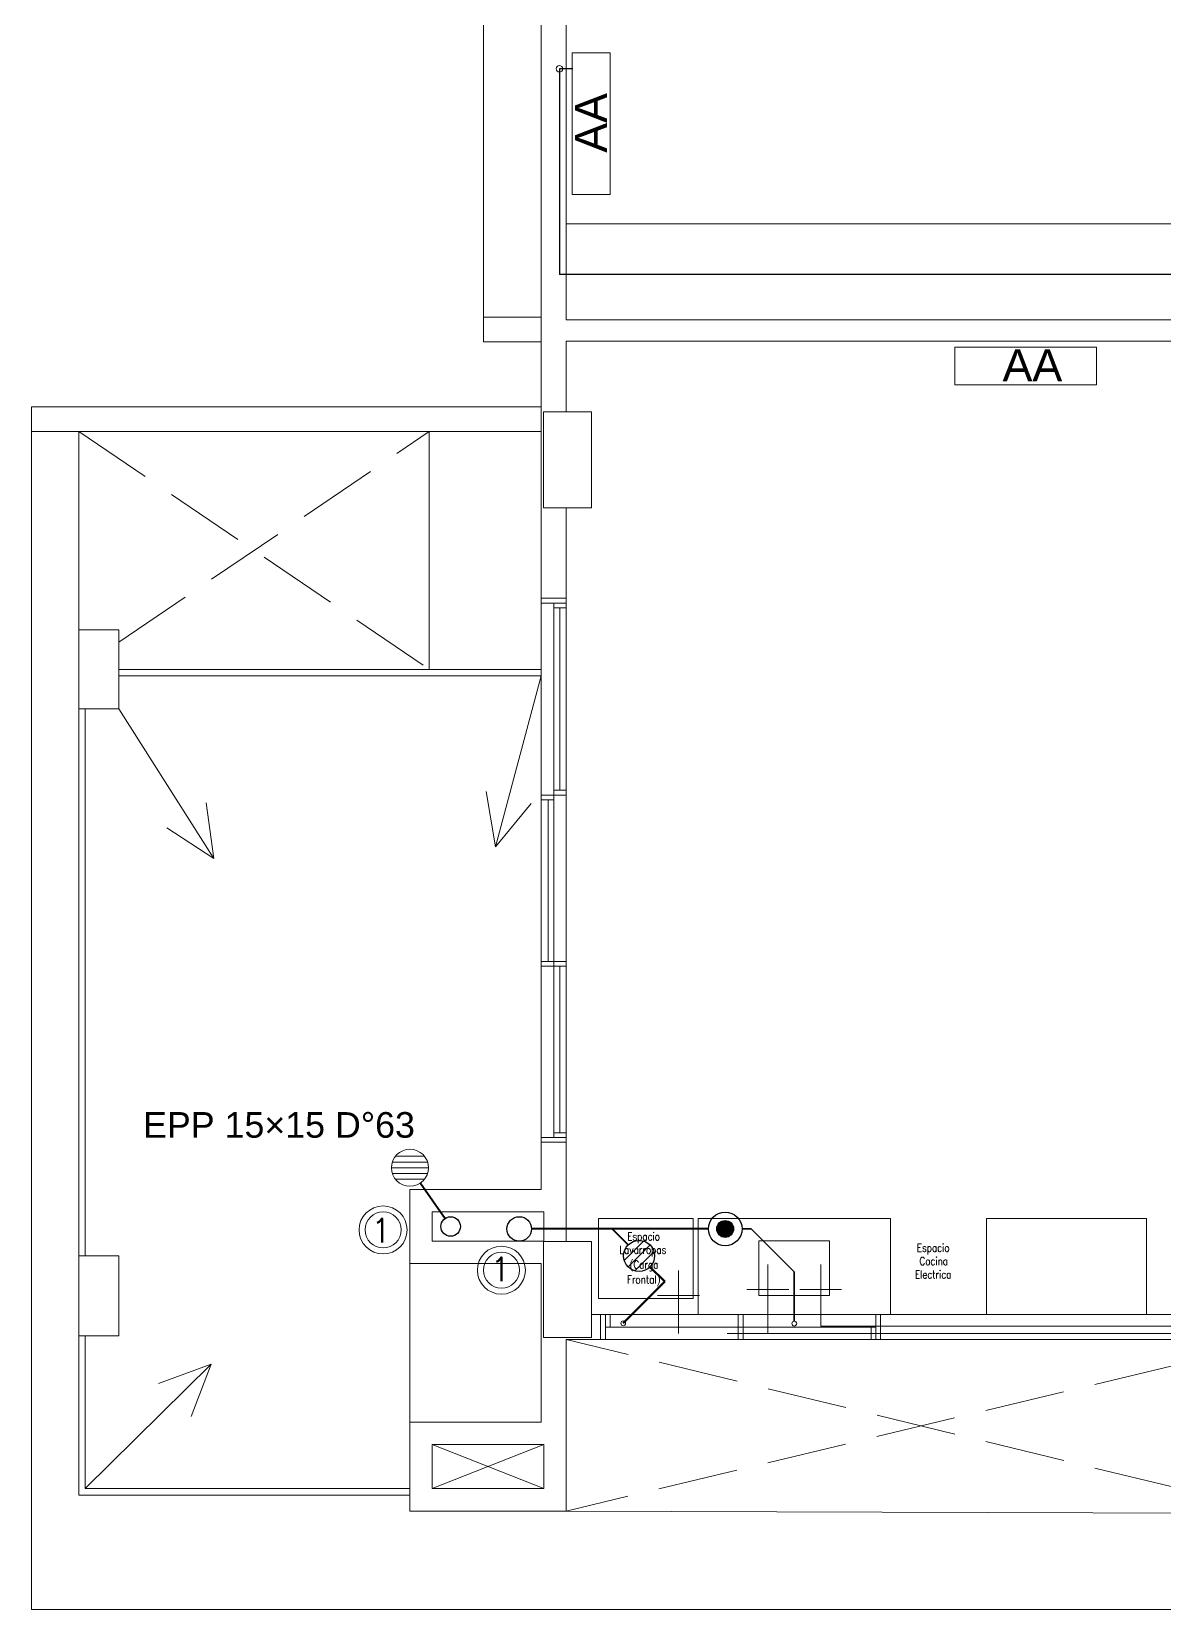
# Model space of a CAD drawing. Header units: millimetres. Extents: x 539 to 842, y -453 to -96.
# Drawn here: x 733.61 to 740.69, y -297.66 to -287.8 of the extents above; entities that cross this region are included whole.
import ezdxf

# ---------------------------------------------------------------- set-up
doc = ezdxf.new("R2010")
doc.units = ezdxf.units.MM
doc.header["$LTSCALE"] = 0.1
for name, pattern in [('ACAD_ISO02W100', [15, 12, -3]), ('CONTINUA', [0]), ('DASHED', [0.7, 0.5, -0.2])]:
    doc.linetypes.add(name, pattern=pattern)
doc.layers.get('0').update_dxf_attribs({"lineweight": 5})
for name, color, linetype, lineweight in [('00-Agua Caliente', 1, 'Continuous', 20), ('00-Agua Fria', 5, 'ACAD_ISO02W100', 20), ('A-Texto Pluvial', 7, 'Continuous', 20), ('Arq-Equipamiento', 250, 'Continuous', 5)]:
    doc.layers.add(name, color=color, linetype=linetype, lineweight=lineweight)
for name, color, linetype in [('00-Pluvial', 40, 'Continuous'), ('00-Secundario', 24, 'Continuous'), ('00-Ventilacion', 3, 'Continuous'), ('Textos', 7, 'Continuous')]:
    doc.layers.add(name, color=color, linetype=linetype)
doc.layers.add('00-Primario', color=7, linetype='Continuous', true_color=0xff2400)
doc.styles.add('Arial', font='arial.ttf', dxfattribs={"height": 0.245883})
doc.styles.add('Romans', font='romans.shx')
doc.styles.add('Romans 1.50', font='romans.shx', dxfattribs={"width": 0.8, "height": 0.15})
doc.styles.get("Standard").update_dxf_attribs({"font": 'arial.ttf'})

# ---------------------------------------------------------------- blocks, each defined once
blk = doc.blocks.new('2-2P F')
at = {"color": 8, "lineweight": 18}
for p, q in [((736.4319, -285.2048), (736.4319, -289.5882)), ((736.7939, -287.4598), (736.7939, -291.8855)), ((736.9499, -289.606), (736.9499, -287.4598)), ((740.8292, -289.006), (736.9499, -289.006)), ((736.7939, -289.5882), (736.4319, -289.5882)), ((736.4319, -289.5882), (736.4319, -289.7432)), ((740.8292, -289.606), (736.9499, -289.606)), ((736.4319, -289.7432), (736.7939, -289.7432)), ((736.9499, -290.1793), (736.9499, -289.738)), ((736.9499, -289.738), (740.7992, -289.738)), ((733.6092, -290.1479), (736.7939, -290.1479)), ((733.6092, -290.3029), (733.6092, -290.1479)), ((736.8089, -290.1793), (736.8077, -290.1793)), ((736.8077, -290.1793), (736.8077, -290.7793)), ((736.8077, -290.7793), (736.8077, -290.1793)), ((736.8077, -290.1793), (736.9499, -290.1793)), ((736.9339, -290.1793), (736.8089, -290.1793)), ((736.9349, -290.1793), (736.9339, -290.1793)), ((736.9474, -290.1793), (736.9349, -290.1793)), ((736.9484, -290.1793), (736.9474, -290.1793)), ((736.9499, -290.1793), (736.9484, -290.1793)), ((737.1077, -290.1793), (736.9499, -290.1793)), ((737.1077, -290.7793), (737.1077, -290.1793)), ((736.7939, -290.3029), (733.6092, -290.3029)), ((733.6092, -297.6647), (733.6092, -290.3029)), ((733.9044, -291.5421), (733.9044, -290.3029)), ((736.0939, -291.7896), (736.0939, -290.3029)), ((736.8077, -290.7793), (736.8089, -290.7793)), ((736.9499, -290.7793), (736.8077, -290.7793)), ((736.8089, -290.7793), (736.9339, -290.7793)), ((736.9339, -290.7793), (736.9349, -290.7793)), ((736.9349, -290.7793), (736.9474, -290.7793)), ((736.9474, -290.7793), (736.9484, -290.7793)), ((736.9484, -290.7793), (736.9499, -290.7793)), ((736.9499, -290.7793), (737.1077, -290.7793)), ((736.9499, -291.8855), (736.9499, -290.7793)), ((736.7939, -291.3754), (736.7939, -291.3454)), ((736.7939, -291.3454), (736.9499, -291.3454)), ((736.9499, -291.3754), (736.7939, -291.3754)), ((736.7939, -291.3754), (736.7939, -292.5754)), ((736.8719, -291.4054), (736.8719, -291.3754)), ((736.8719, -291.3754), (736.9499, -291.3754)), ((736.9499, -291.3454), (736.9499, -291.3754)), ((736.9499, -291.3754), (736.9499, -291.4054)), ((736.9499, -291.4054), (736.8719, -291.4054)), ((736.8719, -291.4054), (736.8719, -292.5454)), ((736.8929, -291.4054), (736.9085, -291.4054)), ((736.9085, -291.4054), (736.9085, -292.5454)), ((736.9499, -292.5454), (736.9499, -291.4054)), ((734.1544, -291.5421), (733.9044, -291.5421)), ((733.9044, -291.5421), (733.9044, -292.0371)), ((734.1544, -292.0371), (734.1544, -291.5421)), ((734.1544, -291.7896), (736.7939, -291.7896)), ((734.1544, -291.8296), (736.7939, -291.8296)), ((733.9044, -292.0371), (734.1544, -292.0371)), ((733.9044, -295.4547), (733.9044, -292.0371)), ((733.9444, -295.4547), (733.9444, -292.0371)), ((736.7939, -292.6054), (736.7939, -292.5754)), ((736.7939, -292.5754), (736.8719, -292.5754)), ((736.8719, -292.5754), (736.8719, -292.5454)), ((736.8719, -292.5454), (736.9499, -292.5454)), ((736.8719, -292.5754), (736.8719, -292.6054)), ((736.9499, -292.5754), (736.8719, -292.5754)), ((736.9085, -292.5454), (736.8929, -292.5454)), ((736.9499, -292.5454), (736.9499, -292.5754)), ((736.9499, -293.6154), (736.9499, -292.5754)), ((736.8719, -292.6054), (736.7939, -292.6054)), ((736.7939, -292.6054), (736.7939, -293.6154)), ((736.8364, -293.6154), (736.8364, -292.6054)), ((736.8364, -292.6054), (736.852, -292.6054)), ((736.8719, -293.6154), (736.8719, -292.6054)), ((736.7939, -293.6454), (736.7939, -293.6154)), ((736.7939, -293.6154), (736.8719, -293.6154)), ((736.8719, -293.6454), (736.7939, -293.6454)), ((736.7939, -293.6454), (736.7939, -294.7154)), ((736.852, -293.6154), (736.8364, -293.6154)), ((736.8719, -293.6154), (736.8719, -293.6454)), ((736.8719, -293.6454), (736.8719, -293.6154)), ((736.8719, -293.6154), (736.9499, -293.6154)), ((736.9499, -293.6454), (736.8719, -293.6454)), ((736.8719, -293.6454), (736.8719, -294.6854)), ((736.9089, -294.6854), (736.9089, -293.6454)), ((736.9089, -293.6454), (736.9237, -293.6454)), ((736.9499, -293.6154), (736.9499, -293.6454)), ((736.9499, -294.6854), (736.9499, -293.6454)), ((736.7939, -294.7454), (736.7939, -294.7154)), ((736.7939, -294.7154), (736.9499, -294.7154)), ((736.7939, -294.7454), (736.7939, -295.0399)), ((736.9499, -294.7454), (736.7939, -294.7454)), ((736.8719, -294.7154), (736.8719, -294.6854)), ((736.8719, -294.6854), (736.9499, -294.6854)), ((736.9499, -294.7154), (736.8719, -294.7154)), ((736.9237, -294.6854), (736.9089, -294.6854)), ((736.9484, -295.3645), (736.9484, -294.7454)), ((736.9499, -294.6854), (736.9499, -294.7154)), ((736.9499, -294.7154), (736.9499, -294.7454)), ((735.9729, -295.0399), (736.7939, -295.0399)), ((735.9729, -295.5031), (735.9729, -295.0399)), ((736.8089, -295.1799), (736.1129, -295.1799)), ((736.1129, -295.1799), (736.1129, -295.3631)), ((736.8089, -295.3631), (736.8089, -295.1799)), ((737.7732, -295.8221), (737.7732, -295.2219)), ((737.7732, -295.2219), (738.9744, -295.222)), ((738.9744, -295.222), (738.9744, -295.8221)), ((739.5744, -295.8221), (739.5744, -295.222)), ((739.5744, -295.222), (740.5744, -295.2221)), ((740.5744, -295.2221), (740.5744, -295.8221)), ((735.9729, -295.3481), (735.9729, -295.5031)), ((736.1129, -295.3631), (736.8089, -295.3631)), ((736.8089, -295.3645), (736.8077, -295.3645)), ((736.8077, -295.3645), (736.8077, -295.4881)), ((736.9339, -295.3645), (736.8089, -295.3645)), ((736.8089, -295.3645), (736.9499, -295.3645)), ((736.9349, -295.3645), (736.9339, -295.3645)), ((736.9474, -295.3645), (736.9349, -295.3645)), ((736.9484, -295.3645), (736.9474, -295.3645)), ((736.9499, -295.3645), (736.9484, -295.3645)), ((737.1077, -295.3645), (736.9499, -295.3645)), ((737.1077, -295.8221), (737.1077, -295.3645)), ((738.1538, -295.362), (738.1538, -295.702)), ((738.5938, -295.362), (738.1538, -295.362)), ((738.5938, -295.702), (738.5938, -295.362)), ((734.1544, -295.4547), (733.9044, -295.4547)), ((733.9044, -295.4547), (733.9044, -295.9547)), ((734.1544, -295.9547), (734.1544, -295.4547)), ((735.9729, -295.5031), (736.7939, -295.5031)), ((735.9729, -295.5031), (735.9729, -296.4947)), ((736.7939, -295.5031), (736.7939, -296.4947)), ((736.8077, -295.4881), (736.8077, -295.9001)), ((736.8077, -295.9645), (736.8077, -295.4881)), ((738.1538, -295.702), (738.5938, -295.702)), ((737.1077, -295.8236), (737.1077, -295.8221)), ((737.1639, -295.8221), (737.1077, -295.8221)), ((737.1077, -295.8221), (737.1077, -295.9645)), ((737.1077, -295.8246), (737.1077, -295.8236)), ((737.1077, -295.8371), (737.1077, -295.8246)), ((737.1639, -295.8221), (737.1939, -295.8221)), ((737.1639, -295.9781), (737.1639, -295.8221)), ((737.1939, -295.8221), (737.1939, -295.9781)), ((737.1939, -295.8221), (737.2239, -295.8221)), ((737.1939, -295.9001), (737.1939, -295.8221)), ((737.2239, -295.8221), (738.0239, -295.8221)), ((737.2239, -295.8421), (737.2239, -295.8221)), ((737.2239, -295.8221), (737.2239, -295.9001)), ((738.0239, -295.8221), (738.0239, -295.8421)), ((738.0239, -295.8221), (738.0539, -295.8221)), ((738.0239, -295.9001), (738.0239, -295.8221)), ((738.8839, -295.8221), (738.0539, -295.8221)), ((738.0539, -295.8221), (738.0539, -295.9001)), ((738.8839, -295.8221), (738.9139, -295.8221)), ((738.8839, -295.9781), (738.8839, -295.8221)), ((741.4739, -295.8221), (738.9139, -295.8221)), ((738.9139, -295.8221), (738.9139, -295.9781)), ((736.8077, -295.9001), (736.8077, -295.9645)), ((737.1077, -295.8381), (737.1077, -295.8371)), ((737.1077, -295.9631), (737.1077, -295.8381)), ((737.2239, -295.9001), (737.1939, -295.9001)), ((737.2239, -295.9001), (738.0239, -295.9001)), ((738.0239, -295.9001), (738.0539, -295.9001)), ((738.0239, -295.9781), (738.0239, -295.9001)), ((738.0539, -295.9001), (738.0239, -295.9001)), ((738.0539, -295.9001), (738.8539, -295.9001)), ((738.0539, -295.9201), (738.0539, -295.9001)), ((738.0539, -295.9001), (738.0539, -295.9781)), ((738.8539, -295.9001), (738.8539, -295.9201)), ((738.8539, -295.9001), (738.8839, -295.9001)), ((738.8539, -295.9781), (738.8539, -295.9001)), ((738.8839, -295.9001), (738.8839, -295.9781)), ((733.9044, -295.9547), (734.1544, -295.9547)), ((733.9044, -296.9497), (733.9044, -295.9547)), ((733.9444, -296.9097), (733.9444, -295.9547)), ((736.8077, -295.9645), (736.8089, -295.9645)), ((737.1077, -295.9645), (736.8077, -295.9645)), ((736.8089, -295.9645), (736.9339, -295.9645)), ((736.9339, -295.9645), (736.9484, -295.9645)), ((736.9484, -295.9645), (736.9489, -295.9645)), ((736.9489, -295.9645), (737.1077, -295.9645)), ((736.9489, -295.9781), (737.1639, -295.9781)), ((736.9489, -297.0497), (736.9489, -295.9781)), ((737.1077, -295.9645), (737.1077, -295.9631)), ((737.1939, -295.9781), (737.1639, -295.9781)), ((737.1939, -295.9781), (738.0239, -295.9781)), ((738.0539, -295.9781), (738.0239, -295.9781)), ((738.0539, -295.9781), (738.8539, -295.9781)), ((738.8839, -295.9781), (738.8539, -295.9781)), ((738.9139, -295.9781), (738.8839, -295.9781)), ((738.9139, -295.9781), (741.4179, -295.9781)), ((735.9729, -296.4947), (735.9729, -297.0497)), ((736.7939, -296.4947), (735.9729, -296.4947)), ((736.1129, -296.9097), (736.1129, -296.6347)), ((736.1129, -296.6347), (736.8089, -296.6347)), ((736.1129, -296.6347), (736.8089, -296.9097)), ((736.1129, -296.9097), (736.8089, -296.6347)), ((736.8089, -296.6347), (736.8089, -296.9097)), ((735.9729, -296.9097), (733.9444, -296.9097)), ((736.8089, -296.9097), (736.1129, -296.9097)), ((735.9729, -296.9497), (733.9044, -296.9497)), ((735.9729, -297.0497), (736.9489, -297.0497)), ((736.9489, -297.0497), (741.4179, -297.0647)), ((745.4371, -297.6647), (733.6092, -297.6647))]:
    blk.add_line(p, q, dxfattribs=at)
at = {"color": 8, "linetype": 'DASHED', "lineweight": 18, "ltscale": 10}
for p, q in [((733.9044, -290.3029), (736.0939, -291.7896)), ((734.1544, -291.6199), (736.0939, -290.3029)), ((741.4179, -295.9781), (736.9489, -297.0497)), ((741.4179, -297.0647), (736.9489, -295.9781))]:
    blk.add_line(p, q, dxfattribs=at)
at = {"color": 8, "lineweight": 18}
blk.add_lwpolyline([(737.7421, -295.2219), (737.1521, -295.2219), (737.1521, -295.7219), (737.7421, -295.7219)], close=True, dxfattribs=at)
at = {"layer": 'Arq-Equipamiento', "color": 8, "linetype": 'CONTINUA', "lineweight": 18}
for points in [[(737.2231, -287.9361), (736.9875, -287.9361), (736.9875, -288.8212), (737.2231, -288.8212)], [(740.2616, -289.7757), (739.3765, -289.7757), (739.3765, -290.0112), (740.2616, -290.0112)]]:
    blk.add_lwpolyline(points, close=True, dxfattribs=at)
at = {"color": 8, "lineweight": 18, "style": 'Romans 1.50', "width": 0.8}
for s, p in [('Espacio', (737.331, -295.3586)), ('Lavarropas', (737.2815, -295.4419)), ('Espacio', (739.1403, -295.4291)), ('(Carga', (737.3453, -295.5348)), ('Cocina', (739.1565, -295.5125)), ('Frontal)', (737.3291, -295.6276)), ('Electrica', (739.1279, -295.5958))]:
    blk.add_text(s, height=0.05, dxfattribs=at).set_placement(p)
at = {"color": 8, "lineweight": 18, "insert": (737.0034, -288.5607), "char_height": 0.2, "attachment_point": 1, "rotation": 90}
blk.add_mtext_dynamic_manual_height_columns('AA', width=1, gutter_width=12.5, heights=[0], dxfattribs=at)
at = {"color": 8, "lineweight": 18, "insert": (740.0482, -289.7888), "char_height": 0.2, "attachment_point": 3}
blk.add_mtext_dynamic_manual_height_columns('AA', width=1, gutter_width=12.5, heights=[0], dxfattribs=at)

msp = doc.modelspace()

# ---------------------------------------------------------------- hatches: boundary and pattern name
at = {"layer": '00-Primario', "lineweight": 100}
msp.add_hatch(color=256, dxfattribs=at).paths.add_polyline_path([(737.8899, -295.2866, -1), (737.9952, -295.2866, -1)])

# ---------------------------------------------------------------- linework, layer by layer
at = {"layer": '00-Agua Caliente', "color": 1, "linetype": 'Continuous', "lineweight": 20}
for p, q in [((738.5394, -295.8933), (738.5394, -295.5089)), ((738.6702, -295.6644), (738.4085, -295.6644))]:
    msp.add_line(p, q, dxfattribs=at)
at = {"layer": '00-Agua Caliente', "linetype": 'CONTINUA'}
msp.add_lwpolyline([(742.5785, -291.9554), (742.5785, -293.5561), (741.5135, -293.5561), (741.5135, -295.8933), (738.5394, -295.8933)], dxfattribs=at)
at = {"layer": '00-Agua Fria', "color": 5, "linetype": 'Continuous', "lineweight": 20}
for p, q in [((738.2087, -295.9411), (738.2087, -295.5089)), ((737.6503, -295.9411), (737.6503, -295.547)), ((737.7812, -295.7025), (737.5195, -295.7025)), ((738.3396, -295.6644), (738.0778, -295.6644))]:
    msp.add_line(p, q, dxfattribs=at)
at = {"layer": '00-Agua Fria', "ltscale": 3}
msp.add_lwpolyline([(742.6188, -291.9812), (742.6188, -293.5916), (741.5552, -293.5916), (741.5552, -295.9411), (737.6503, -295.9411)], dxfattribs=at)
at = {"layer": '00-Pluvial', "lineweight": 20}
for p, q in [((736.7939, -291.8296), (736.5083, -292.8993)), ((734.1544, -292.0371), (734.7474, -292.9721)), ((736.5083, -292.8993), (736.4497, -292.5533)), ((734.7474, -292.9721), (734.6995, -292.6244)), ((736.5083, -292.8993), (736.7314, -292.6285)), ((734.7474, -292.9721), (734.4533, -292.7806)), ((733.9444, -296.9097), (734.7317, -296.1313)), ((734.7317, -296.1313), (734.4023, -296.2521)), ((734.7317, -296.1313), (734.6073, -296.4594))]:
    msp.add_line(p, q, dxfattribs=at)
at = {"layer": '00-Pluvial', "lineweight": 13}
for p, q in [((735.8819, -294.8324), (736.0639, -294.8324)), ((735.8568, -294.9044), (736.0889, -294.9044)), ((735.8626, -294.8684), (736.0832, -294.8684)), ((735.8626, -294.9404), (736.0832, -294.9404)), ((735.8819, -294.9764), (736.0639, -294.9764))]:
    msp.add_line(p, q, dxfattribs=at)
at = {"layer": '00-Pluvial', "lineweight": 40}
msp.add_lwpolyline([(736.039, -294.9997), (736.1924, -295.2212)], dxfattribs=at)
at = {"layer": '00-Pluvial', "lineweight": 20}
for centre, radius in [((735.9729, -294.9044), 0.116), ((735.8054, -295.293), 0.15), ((735.8054, -295.293), 0.1127)]:
    msp.add_circle(centre, radius, dxfattribs=at)
at = {"layer": '00-Pluvial', "lineweight": 30}
msp.add_circle((736.2273, -295.2715), 0.0612, dxfattribs=at)
at = {"layer": '00-Primario', "lineweight": 40}
for points in [[(737.8375, -295.2866), (736.7325, -295.2866)], [(737.3364, -295.3867), (737.2364, -295.2866)]]:
    msp.add_lwpolyline(points, dxfattribs=at)
at = {"layer": '00-Primario', "lineweight": 35}
for points in [[(738.0476, -295.2866), (738.1049, -295.2866)], [(738.1049, -295.2866), (738.3741, -295.5558)], [(738.3741, -295.8633), (738.3741, -295.5558)]]:
    msp.add_lwpolyline(points, dxfattribs=at)
at = {"layer": '00-Primario', "lineweight": 30}
for centre, radius in [((736.6559, -295.2866), 0.0765), ((737.9426, -295.2866), 0.1051), ((737.9426, -295.2866), 0.0526)]:
    msp.add_circle(centre, radius, dxfattribs=at)
at = {"layer": '00-Primario', "lineweight": 20}
msp.add_circle((736.5446, -295.5445), 0.1127, dxfattribs=at)
at = {"layer": '00-Primario', "linetype": 'Continuous', "lineweight": 20}
msp.add_circle((738.3741, -295.8784), 0.0151, dxfattribs=at)
at = {"layer": '00-Secundario', "lineweight": 15}
for p, q in [((737.433, -295.3624), (737.3127, -295.4827)), ((737.4738, -295.3867), (737.337, -295.5234)), ((737.4981, -295.4274), (737.3778, -295.5477))]:
    msp.add_line(p, q, dxfattribs=at)
at = {"layer": '00-Secundario', "lineweight": 30}
for points in [[(736.9909, -288.0361), (736.9069, -288.0361)], [(736.9069, -288.0361), (736.9069, -289.3226)], [(742.5147, -289.3226), (736.9069, -289.3226)]]:
    msp.add_lwpolyline(points, dxfattribs=at)
at = {"layer": '00-Secundario', "lineweight": 50}
for points in [[(737.4725, -295.5233), (737.5654, -295.6158)], [(737.5654, -295.6158), (737.3057, -295.8766)]]:
    msp.add_lwpolyline(points, dxfattribs=at)
at = {"layer": '00-Secundario', "linetype": 'CONTINUA', "lineweight": 20}
msp.add_circle((736.9069, -288.0361), 0.02, dxfattribs=at)
at = {"layer": '00-Secundario', "lineweight": 25}
msp.add_circle((737.4048, -295.455), 0.0967, dxfattribs=at)
at = {"layer": '00-Secundario', "linetype": 'Continuous', "lineweight": 20}
msp.add_circle((737.3057, -295.8766), 0.0151, dxfattribs=at)
at = {"layer": '00-Ventilacion', "color": 3, "lineweight": 20}
msp.add_circle((736.5446, -295.5445), 0.15, dxfattribs=at)

# ---------------------------------------------------------------- block references
at = {"color": 2, "linetype": 'CONTINUA', "lineweight": 13}
msp.add_blockref('2-2P F', (0, 0), dxfattribs=at)

# ---------------------------------------------------------------- texts
at = {"layer": 'A-Texto Pluvial', "style": 'Arial'}
msp.add_text('EPP 15×15 D°63', height=0.16, dxfattribs=at).set_placement((734.3056, -294.7165))
at = {"layer": 'Textos', "style": 'Romans'}
for p in [(735.7288, -295.3707), (736.4752, -295.6138)]:
    msp.add_text('1', height=0.15, rotation=360, dxfattribs=at).set_placement(p)

doc.saveas('drawing.dxf')
